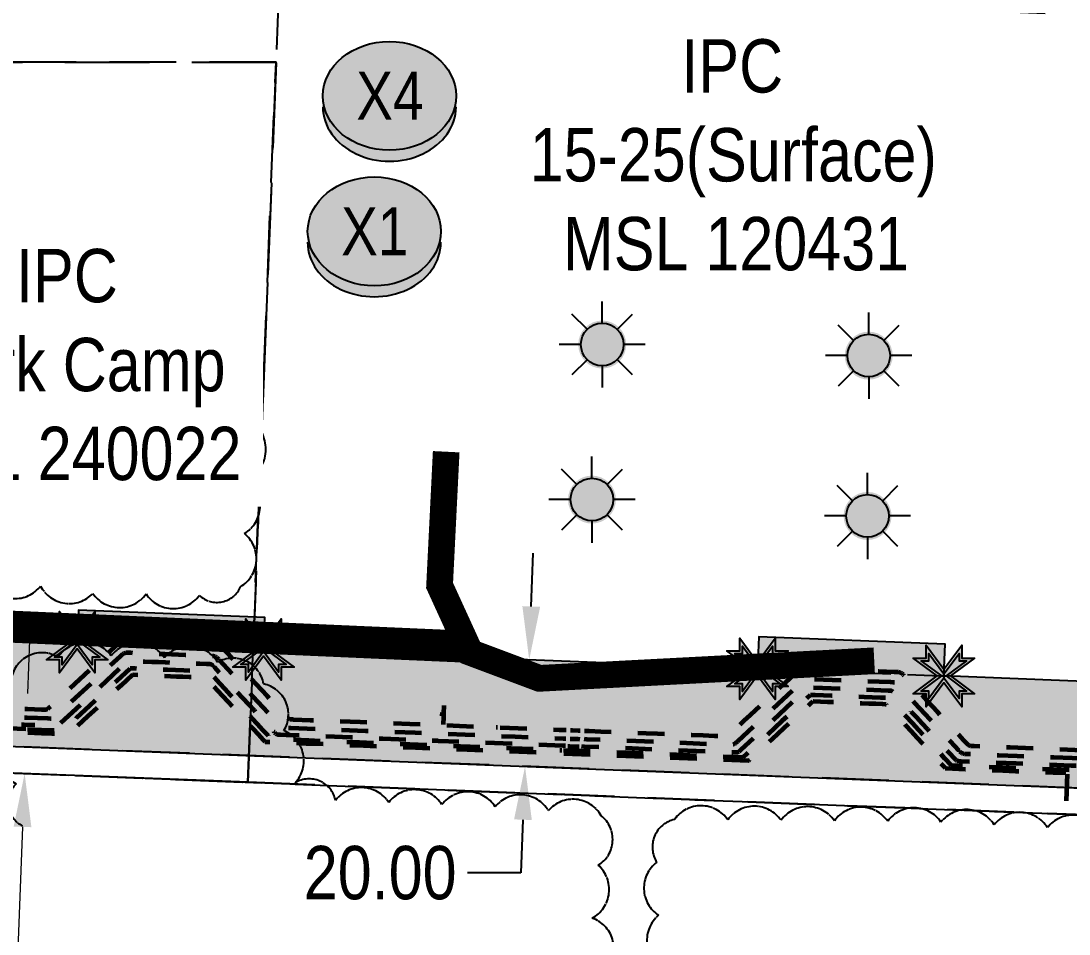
# Model space of a CAD drawing. Extents: x 394065 to 397005, y 6163231 to 6166623.
# Drawn here: x 395591.7 to 395788.2, y 6164884.4 to 6165055.5 of the extents above; entities that cross this region are included whole.
import ezdxf
from ezdxf.enums import TextEntityAlignment as Align

# ---------------------------------------------------------------- set-up
doc = ezdxf.new("R2010")
doc.units = 0
doc.header["$LTSCALE"] = 5
doc.header["$PDSIZE"] = 0.5
for name, pattern in [('0', [1, 1, 0]), ('foc-ACCESSROAD', [3.75, 2.5, -1.25]), ('foc-FLOWLINE', [3.75, 2.5, -1.25]), ('foc-PROPOSED-HP', [2, 1, -1]), ('foc-TRAV', [1.875, 1.25, -0.625]), ('HIDDEN2', [4.7625, 3.175, -1.5875])]:
    doc.linetypes.add(name, pattern=pattern)
doc.layers.get('Defpoints').update_dxf_attribs({"color": 9})
for name, color, linetype in [('AS-ROADS', 254, 'Continuous'), ('C-EZE', 13, 'foc-FLOWLINE'), ('C-WS', 13, 'foc-ACCESSROAD'), ('C-WS-S', 13, 'Continuous'), ('L-MON', 1, 'Continuous'), ('P-CROSSINGS', 250, 'Continuous'), ('P-PROPOSED', 10, 'Continuous'), ('P-PROPOSED-H', 21, 'Continuous'), ('P-TRAV', 4, 'foc-TRAV'), ('P-TXT', 4, 'Continuous'), ('T-BUSH', 110, '0'), ('T-EXISTING TFA', 220, 'HIDDEN2')]:
    doc.layers.add(name, color=color, linetype=linetype)
for name, color, linetype, lineweight in [('C-RW-T', 13, 'Continuous', 9), ('C-WS-T', 13, 'Continuous', 9), ('PROPOSED HP', 240, 'foc-PROPOSED-HP', 60)]:
    doc.layers.add(name, color=color, linetype=linetype, lineweight=lineweight)
doc.styles.add('80CG', font='ARIALN.TTF', dxfattribs={"height": 10})
doc.styles.add('80L', font='ARIALN.TTF', dxfattribs={"height": 10})
doc.styles.add('Crossing', font='ARIALN.TTF', dxfattribs={"height": 10})
doc.dimstyles.new('Compass 5 000', dxfattribs={"dimscale": 5, "dimtxt": 9, "dimasz": 2, "dimexe": 0.2, "dimexo": 0.0625, "dimgap": 0.5, "dimtad": 0, "dimtih": 1, "dimtoh": 1, "dimzin": 0, "dimdsep": 46, "dimtxsty": '80CG', "dimcen": 0.1, "dimse1": 1, "dimse2": 1, "dimclrd": 256, "dimclrt": 256, "dimaunit": 1, "dimadec": 4, "dimazin": 0, "dimtfac": 0.06, "dimtofl": 0, "dimtmove": 0, "dimatfit": 1, "dimfxl": 0.2, "dimtolj": 1, "dimtzin": 0, "dimlwd": -1, "dimarcsym": 0})

# ---------------------------------------------------------------- blocks, each defined once
blk = doc.blocks.new('A$C13A22376')
at = {"layer": 'AS-ROADS', "const_width": 4.998, "flags": 128}
blk.add_lwpolyline([(395751.692, 6164935.574), (395688.898, 6164932.285), (395675.913, 6164937.15), (395670.17, 6164949.698), (395671.411, 6164974.767)], dxfattribs=at)
blk = doc.blocks.new('GAS')
h = blk.add_hatch(color=255)
h.dxf.hatch_style = 1
edge = h.paths.add_edge_path()
edge.add_arc((0, 0), 0.9, 0, 360)
for p, q in [((0, 0.808), (0, 1.616)), ((-0.571, 0.571), (-1.142, 1.142)), ((0.571, 0.571), (1.142, 1.142)), ((-0.808, 0), (-1.616, 0)), ((1.616, 0), (0.808, 0)), ((-0.571, -0.571), (-1.142, -1.142)), ((1.142, -1.142), (0.571, -0.571)), ((0, -0.808), (0, -1.616))]:
    blk.add_line(p, q)
blk.add_circle((0, 0), 0.8)
blk = doc.blocks.new('*D443')
at = {"layer": 'C-RW-T', "transparency": 16777216}
for p, q in [((395592.93, 6164929.43), (395593.32, 6164939.42)), ((395591.96, 6164904.45), (395589.7, 6164846.45)), ((395589.7, 6164846.45), (395579.7, 6164846.45))]:
    blk.add_line(p, q, dxfattribs=at)
for points in [[(395591.27, 6164929.49), (395594.6, 6164929.36), (395592.54, 6164919.44)], [(395590.29, 6164904.51), (395593.62, 6164904.38), (395592.35, 6164914.44)]]:
    blk.add_solid(points, dxfattribs=at)
at = {"layer": 'Defpoints', "color": 0, "transparency": 16777216}
for p in [(395542.48, 6164921.39), (395542.29, 6164916.39), (395592.35, 6164914.44)]:
    blk.add_point(p, dxfattribs=at)
at = {"layer": 'C-RW-T', "transparency": 16777216, "insert": (395523.36, 6164846.45), "char_height": 10, "attachment_point": 5, "style": '80CG', "bg_fill": 3, "box_fill_scale": 1.1, "bg_fill_color": 256, "bg_fill_true_color": 13158600, "bg_fill_transparency": 0}
blk.add_mtext('\\A1;Fortis\\P5.00 Power Line R/W\\PEZE _______', dxfattribs=at)
blk = doc.blocks.new('*D445')
at = {"layer": 'Defpoints', "color": 0, "transparency": 16777216}
for p in [(395569.18, 6164940.35), (395782.46, 6164932.04), (395781.68, 6164912.06)]:
    blk.add_point(p, dxfattribs=at)
at = {"layer": 'P-TXT', "transparency": 16777216}
for p, q in [((395569.57, 6164950.35), (395569.96, 6164960.34)), ((395568.01, 6164910.38), (395567.36, 6164893.83)), ((395567.36, 6164893.83), (395557.36, 6164893.83))]:
    blk.add_line(p, q, dxfattribs=at)
for points in [[(395567.9, 6164950.41), (395571.23, 6164950.28), (395569.18, 6164940.35)], [(395566.34, 6164910.45), (395569.67, 6164910.32), (395568.4, 6164920.38)]]:
    blk.add_solid(points, dxfattribs=at)
at = {"layer": 'P-TXT', "transparency": 16777216, "insert": (395540.97, 6164893.83), "char_height": 10, "attachment_point": 5, "style": '80CG'}
blk.add_mtext('\\A1;20.00', dxfattribs=at)
blk = doc.blocks.new('xing2')
h = blk.add_hatch(color=50)
h.dxf.hatch_style = 1
edge = h.paths.add_edge_path()
edge.add_ellipse((0, 0), major_axis=(-12.5, 0), ratio=0.816297, start_angle=0, end_angle=360)
h = blk.add_hatch(color=250)
h.dxf.hatch_style = 1
edge = h.paths.add_edge_path()
edge.add_ellipse((0, -2.05), major_axis=(-12.5, 0), ratio=0.816297, start_angle=0, end_angle=180)
edge.add_line((12.5, -2.05), (12.5, 0))
edge.add_ellipse((0, 0), major_axis=(-12.5, 0), ratio=0.816297, start_angle=0, end_angle=180, ccw=False)
edge.add_line((-12.5, 0), (-12.5, -2.05))
at = {"color": 250}
blk.add_ellipse((0, 0), major_axis=(-12.5, 0), ratio=0.816297, dxfattribs=at)
blk.add_ellipse((0, -2.05), major_axis=(-12.5, 0), ratio=0.816297, start_param=0, end_param=3.141593, dxfattribs=at)
at = {"color": 250, "style": 'Crossing'}
blk.add_attdef('CROSSING', text='', height=9, dxfattribs=at).set_placement((0.09, 0.02), align=Align.MIDDLE_CENTER)
at = {"color": 250, "style": 'Crossing', "flags": 1}
for tag, p in [('OWNER', (0.09, -12.49)), ('DESCRIPTION', (0.09, -25.77)), ('LOCATION', (0.09, -39.3)), ('DWG_REF', (0.09, -52.84))]:
    blk.add_attdef(tag, text='', height=9, dxfattribs=at).set_placement(p, align=Align.MIDDLE_CENTER)
blk = doc.blocks.new('TEMP')
h = blk.add_hatch(color=255)
h.dxf.hatch_style = 1
h.paths.add_polyline_path([(0, 0.251), (-0.666, 1.152), (-0.666, 0.666), (-1.152, 0.666), (-0.251, 0), (-1.152, -0.666), (-0.666, -0.666), (-0.666, -1.152), (0, -0.251), (0.666, -1.152), (0.666, -0.666), (1.152, -0.666), (0.251, 0), (1.152, 0.666), (0.666, 0.666), (0.666, 1.152)])
h.paths.add_polyline_path([(0.566, 0.849), (0.566, 0.566), (0.849, 0.566), (0.083, 0), (0.849, -0.566), (0.566, -0.566), (0.566, -0.849), (0, -0.083), (-0.566, -0.849), (-0.566, -0.566), (-0.849, -0.566), (-0.083, 0), (-0.849, 0.566), (-0.566, 0.566), (-0.566, 0.849), (0, 0.083)], flags=16)
h = blk.add_hatch(color=1)
h.dxf.hatch_style = 1
h.paths.add_polyline_path([(0, 0.083), (-0.566, 0.849), (-0.566, 0.566), (-0.849, 0.566), (-0.083, 0), (-0.849, -0.566), (-0.566, -0.566), (-0.566, -0.849), (0, -0.083), (0.566, -0.849), (0.566, -0.566), (0.849, -0.566), (0.083, 0), (0.849, 0.566), (0.566, 0.566), (0.566, 0.849)])
at = {"color": 1}
for p, q in [((-0.083, 0), (0.083, 0)), ((0, 0.083), (0, -0.083))]:
    blk.add_line(p, q, dxfattribs=at)
at = {"color": 255, "flags": 128}
blk.add_lwpolyline([(-0.251, 0), (-1.152, 0.666), (-0.666, 0.666), (-0.666, 1.152), (0, 0.251), (0.666, 1.152), (0.666, 0.666), (1.152, 0.666), (0.251, 0), (1.152, -0.666), (0.666, -0.666), (0.666, -1.152), (0, -0.251), (-0.666, -1.152), (-0.666, -0.666), (-1.152, -0.666)], close=True, dxfattribs=at)
at = {"color": 1, "flags": 128}
blk.add_lwpolyline([(-0.083, 0), (-0.849, 0.566), (-0.566, 0.566), (-0.566, 0.849), (0, 0.083), (0.566, 0.849), (0.566, 0.566), (0.849, 0.566), (0.083, 0), (0.849, -0.566), (0.566, -0.566), (0.566, -0.849), (0, -0.083), (-0.566, -0.849), (-0.566, -0.566), (-0.849, -0.566)], close=True, dxfattribs=at)
blk = doc.blocks.new('*D499')
at = {"layer": 'Defpoints', "color": 0, "transparency": 16777216}
for p in [(395693.52, 6164935.5), (395686.2, 6164915.78), (395692.74, 6164915.53)]:
    blk.add_point(p, dxfattribs=at)
at = {"layer": 'P-TXT', "transparency": 16777216}
for p, q in [((395687.37, 6164945.75), (395687.75, 6164955.74)), ((395685.81, 6164905.79), (395685.42, 6164895.8)), ((395685.42, 6164895.8), (395675.42, 6164895.8))]:
    blk.add_line(p, q, dxfattribs=at)
for points in [[(395685.7, 6164945.82), (395689.03, 6164945.69), (395686.98, 6164935.76)], [(395684.14, 6164905.85), (395687.47, 6164905.72), (395686.2, 6164915.78)]]:
    blk.add_solid(points, dxfattribs=at)
at = {"layer": 'P-TXT', "transparency": 16777216, "insert": (395659.03, 6164895.8), "char_height": 10, "attachment_point": 5, "style": '80CG'}
blk.add_mtext('\\A1;20.00', dxfattribs=at)

msp = doc.modelspace()

# ---------------------------------------------------------------- hatches: boundary and pattern name
at = {"layer": 'P-PROPOSED-H'}
h = msp.add_hatch(color=256, dxfattribs=at)
h.dxf.hatch_style = 1
h.paths.add_polyline_path([(395340.827, 6164949.261), (395340.827, 6164929.253), (395819.538, 6164910.581), (395820.339, 6164930.558), (395820.58, 6164936.551), (395875.301, 6164934.416), (395876.232, 6164959.401), (395877.274, 6164987.368), (395872.28, 6164987.554), (395871.051, 6164954.59), (395801.397, 6164957.307), (395800.355, 6164931.337), (395764.762, 6164932.726), (395764.996, 6164938.719), (395730.035, 6164940.083), (395729.802, 6164934.089), (395637.157, 6164937.703), (395637.391, 6164943.696), (395602.43, 6164945.06), (395602.196, 6164939.067), (395424.722, 6164945.989), (395424.917, 6164950.983), (395394.951, 6164952.152), (395394.756, 6164947.158)])

# ---------------------------------------------------------------- linework, layer by layer
at = {"layer": 'AS-ROADS', "const_width": 6, "flags": 128}
msp.add_lwpolyline([(395675.426, 6164938.214), (395490.463, 6164946.338), (395450.158, 6164889.458), (395295.367, 6164893.727), (395290.175, 6164772.5)], dxfattribs=at)
at = {"layer": 'C-EZE', "flags": 128}
msp.add_lwpolyline([(395305.825, 6164925.617), (395874.146, 6164903.449), (395874.332, 6164908.444), (395305.825, 6164930.619)], close=True, dxfattribs=at)
at = {"layer": 'C-WS', "flags": 128}
msp.add_lwpolyline([(395840.195, 6165054.742), (395834.292, 6164905.003), (395819.337, 6164905.584), (395634.276, 6164912.805), (395640.378, 6165068.59), (395690.094, 6165060.665), (395825.346, 6165055.327), (395840.195, 6165054.742)], close=True, dxfattribs=at)
at = {"layer": 'C-WS'}
for points in [[(395634.204, 6164912.808), (395639.491, 6165047.769), (395489.49, 6165047.811), (395489.49, 6164918.453), (395634.204, 6164912.807)], [(395834.299, 6164905.003), (395831.898, 6164845.088), (395828.945, 6164771.155), (395818.826, 6164751.521), (395812.676, 6164739.589), (395788.599, 6164696.183), (395783.457, 6164547.039), (395768.475, 6164547.623), (395574.885, 6164555.175), (395164.372, 6164571.187), (395174.7, 6164870.792), (395300.826, 6164865.766), (395300.827, 6164925.812), (395583.265, 6164914.795), (395634.276, 6164912.804), (395819.337, 6164905.584), (395834.299, 6164905.003)]]:
    msp.add_lwpolyline(points, close=True, dxfattribs=at)
at = {"layer": 'Defpoints'}
msp.add_line((395634.276, 6164912.804), (395583.265, 6164914.795), dxfattribs=at)
at = {"layer": 'P-PROPOSED', "flags": 128}
msp.add_lwpolyline([(395340.827, 6164949.261), (395340.827, 6164929.253), (395819.538, 6164910.581), (395820.339, 6164930.558), (395820.58, 6164936.551), (395875.301, 6164934.416), (395876.232, 6164959.401), (395877.274, 6164987.368), (395872.28, 6164987.554), (395871.051, 6164954.59), (395801.397, 6164957.307), (395800.355, 6164931.337), (395764.762, 6164932.726), (395764.996, 6164938.719), (395730.035, 6164940.083), (395729.802, 6164934.089), (395637.157, 6164937.703), (395637.391, 6164943.696), (395602.43, 6164945.06), (395602.196, 6164939.067), (395424.722, 6164945.989), (395424.917, 6164950.983), (395394.951, 6164952.152), (395394.756, 6164947.158)], close=True, dxfattribs=at)
at = {"layer": 'P-TRAV', "flags": 128}
for points in [[(395637.157, 6164937.703), (395602.196, 6164939.067)], [(395729.802, 6164934.089), (395764.762, 6164932.726)]]:
    msp.add_lwpolyline(points, dxfattribs=at)
at = {"layer": 'PROPOSED HP', "flags": 128}
for points in [[(395877.289, 6164949.378), (395877.143, 6164949.384), (395876.534, 6164949.408), (395864.622, 6164949.872), (395864.012, 6164949.896), (395815.929, 6164951.772), (395815.429, 6164951.791, 0.4142136), (395813.319, 6164949.84), (395813.3, 6164949.34), (395812.114, 6164918.927), (395812.094, 6164918.428, -0.4142136), (395809.985, 6164916.476), (395809.485, 6164916.496), (395806.043, 6164916.63), (395802.6, 6164916.764), (395799.158, 6164916.899), (395795.715, 6164917.033), (395792.273, 6164917.167), (395788.831, 6164917.302), (395785.388, 6164917.436), (395781.946, 6164917.57), (395778.504, 6164917.704), (395775.061, 6164917.839), (395771.619, 6164917.973), (395769.133, 6164918.07), (395769.091, 6164918.071), (395769.048, 6164918.073), (395769.005, 6164918.075), (395768.963, 6164918.076), (395768.92, 6164918.078), (395768.878, 6164918.08), (395768.835, 6164918.081), (395768.792, 6164918.083), (395768.75, 6164918.085), (395768.707, 6164918.086), (395768.664, 6164918.088), (395768.588, 6164918.092), (395768.486, 6164918.106), (395768.385, 6164918.128), (395768.284, 6164918.158), (395768.187, 6164918.198), (395768.093, 6164918.246), (395768.004, 6164918.301), (395767.921, 6164918.364), (395767.844, 6164918.433), (395767.788, 6164918.491), (395767.759, 6164918.522), (395767.73, 6164918.553), (395767.701, 6164918.584), (395767.672, 6164918.616), (395767.643, 6164918.647), (395767.614, 6164918.678), (395767.585, 6164918.71), (395767.556, 6164918.741), (395767.527, 6164918.772), (395767.498, 6164918.804), (395767.469, 6164918.835), (395766.856, 6164919.498), (395765.915, 6164920.515), (395764.975, 6164921.532), (395764.034, 6164922.549), (395763.094, 6164923.566), (395762.153, 6164924.583), (395761.212, 6164925.6), (395760.272, 6164926.617), (395759.331, 6164927.634), (395758.39, 6164928.651), (395757.45, 6164929.668), (395756.509, 6164930.685), (395756.409, 6164930.793), (395756.38, 6164930.824), (395756.351, 6164930.855), (395756.322, 6164930.887), (395756.293, 6164930.918), (395756.265, 6164930.949), (395756.236, 6164930.98), (395756.207, 6164931.012), (395756.178, 6164931.043), (395756.149, 6164931.074), (395756.12, 6164931.106), (395756.082, 6164931.146), (395756.009, 6164931.217), (395755.928, 6164931.282), (395755.841, 6164931.341), (395755.749, 6164931.392), (395755.653, 6164931.435), (395755.554, 6164931.47), (395755.453, 6164931.496), (395755.351, 6164931.513), (395755.249, 6164931.521), (395754.749, 6164931.541), (395739.692, 6164932.128), (395739.192, 6164932.147, 0.1989124), (395738.317, 6164931.824), (395737.95, 6164931.485), (395726.032, 6164920.462), (395725.665, 6164920.123, -0.1989124), (395724.79, 6164919.799), (395724.29, 6164919.819), (395697.817, 6164920.851), (395697.318, 6164920.871)], [(395697.38, 6164922.47), (395697.422, 6164922.468), (395697.465, 6164922.466), (395697.507, 6164922.465), (395697.549, 6164922.463), (395697.591, 6164922.461), (395697.634, 6164922.46), (395697.676, 6164922.458), (395697.718, 6164922.456), (395697.76, 6164922.455), (395697.803, 6164922.453), (395697.845, 6164922.452), (395698.253, 6164922.436), (395700.388, 6164922.352), (395702.523, 6164922.269), (395704.658, 6164922.186), (395706.793, 6164922.103), (395708.928, 6164922.019), (395711.063, 6164921.936), (395713.198, 6164921.853), (395715.333, 6164921.769), (395717.468, 6164921.686), (395719.602, 6164921.603), (395721.737, 6164921.52), (395723.14, 6164921.465), (395723.182, 6164921.463), (395723.224, 6164921.462), (395723.267, 6164921.46), (395723.309, 6164921.458), (395723.351, 6164921.457), (395723.393, 6164921.455), (395723.436, 6164921.453), (395723.478, 6164921.452), (395723.52, 6164921.45), (395723.562, 6164921.448), (395723.605, 6164921.447), (395723.678, 6164921.445), (395723.78, 6164921.45), (395723.882, 6164921.463), (395723.983, 6164921.485), (395724.083, 6164921.516), (395724.18, 6164921.556), (395724.272, 6164921.603), (395724.36, 6164921.658), (395724.442, 6164921.719), (395724.508, 6164921.776), (395724.539, 6164921.805), (395724.57, 6164921.834), (395724.601, 6164921.862), (395724.632, 6164921.891), (395724.663, 6164921.92), (395724.694, 6164921.948), (395724.725, 6164921.977), (395724.756, 6164922.006), (395724.787, 6164922.034), (395724.818, 6164922.063), (395724.849, 6164922.092), (395725.297, 6164922.507), (395726.34, 6164923.471), (395727.383, 6164924.436), (395728.426, 6164925.401), (395729.469, 6164926.365), (395730.512, 6164927.33), (395731.555, 6164928.294), (395732.598, 6164929.259), (395733.641, 6164930.224), (395734.684, 6164931.188), (395735.727, 6164932.153), (395736.77, 6164933.118), (395737.218, 6164933.532), (395737.249, 6164933.561), (395737.28, 6164933.59), (395737.311, 6164933.618), (395737.342, 6164933.647), (395737.373, 6164933.676), (395737.404, 6164933.705), (395737.435, 6164933.733), (395737.466, 6164933.762), (395737.497, 6164933.791), (395737.529, 6164933.819), (395737.56, 6164933.848), (395737.625, 6164933.905), (395737.707, 6164933.967), (395737.795, 6164934.021), (395737.887, 6164934.069), (395737.984, 6164934.108), (395738.084, 6164934.139), (395738.185, 6164934.161), (395738.287, 6164934.174), (395738.389, 6164934.179), (395738.462, 6164934.177), (395738.505, 6164934.176), (395738.547, 6164934.174), (395738.589, 6164934.172), (395738.631, 6164934.171), (395738.674, 6164934.169), (395738.716, 6164934.168), (395738.758, 6164934.166), (395738.8, 6164934.164), (395738.843, 6164934.163), (395738.885, 6164934.161), (395738.927, 6164934.159), (395739.861, 6164934.123), (395741.274, 6164934.068), (395742.687, 6164934.013), (395744.101, 6164933.957), (395745.514, 6164933.902), (395746.928, 6164933.847), (395748.341, 6164933.792), (395749.754, 6164933.737), (395751.168, 6164933.682), (395752.581, 6164933.627), (395753.994, 6164933.572), (395755.408, 6164933.516), (395755.69, 6164933.505), (395755.732, 6164933.504), (395755.775, 6164933.502), (395755.817, 6164933.501), (395755.859, 6164933.499), (395755.901, 6164933.497), (395755.944, 6164933.496), (395755.986, 6164933.494), (395756.028, 6164933.492), (395756.07, 6164933.491), (395756.113, 6164933.489), (395756.155, 6164933.487), (395756.258, 6164933.479), (395756.361, 6164933.462), (395756.463, 6164933.435), (395756.563, 6164933.4), (395756.66, 6164933.356), (395756.753, 6164933.303), (395756.84, 6164933.244), (395756.921, 6164933.177), (395756.995, 6164933.105), (395757.028, 6164933.069), (395757.058, 6164933.037), (395757.087, 6164933.005), (395757.116, 6164932.974), (395757.146, 6164932.942), (395757.175, 6164932.91), (395757.204, 6164932.879), (395757.233, 6164932.847), (395757.263, 6164932.815), (395757.292, 6164932.784), (395757.321, 6164932.752), (395757.635, 6164932.413), (395758.618, 6164931.35), (395759.602, 6164930.286), (395760.586, 6164929.222), (395761.57, 6164928.159), (395762.553, 6164927.095), (395763.537, 6164926.032), (395764.521, 6164924.968), (395765.505, 6164923.905), (395766.488, 6164922.841), (395767.472, 6164921.777), (395768.456, 6164920.714), (395768.769, 6164920.375), (395768.798, 6164920.343), (395768.828, 6164920.312), (395768.857, 6164920.28), (395768.886, 6164920.248), (395768.915, 6164920.217), (395768.945, 6164920.185), (395768.974, 6164920.153), (395769.003, 6164920.122), (395769.033, 6164920.09), (395769.062, 6164920.058), (395769.096, 6164920.022), (395769.17, 6164919.95), (395769.25, 6164919.883), (395769.338, 6164919.824), (395769.43, 6164919.771), (395769.527, 6164919.727), (395769.627, 6164919.692), (395769.73, 6164919.665), (395769.833, 6164919.648), (395769.936, 6164919.64), (395769.994, 6164919.637), (395770.053, 6164919.635), (395770.112, 6164919.633), (395770.171, 6164919.631), (395770.229, 6164919.628), (395770.288, 6164919.626), (395770.347, 6164919.624), (395770.406, 6164919.621), (395772.69, 6164919.532), (395777.199, 6164919.356), (395781.707, 6164919.181), (395786.216, 6164919.005), (395790.725, 6164918.829), (395795.234, 6164918.653), (395799.743, 6164918.477), (395804.252, 6164918.301), (395808.761, 6164918.125), (395809.26, 6164918.106, 0.4142136), (395810.526, 6164919.277), (395810.546, 6164919.776), (395811.795, 6164951.814), (395811.797, 6164951.863), (395811.799, 6164951.912), (395811.801, 6164951.961), (395811.803, 6164952.01), (395811.805, 6164952.059), (395811.807, 6164952.108), (395811.809, 6164952.157), (395811.81, 6164952.207), (395811.812, 6164952.256), (395811.814, 6164952.305), (395811.822, 6164952.404), (395811.84, 6164952.515), (395811.869, 6164952.628), (395811.91, 6164952.74), (395811.963, 6164952.85), (395812.028, 6164952.956), (395812.104, 6164953.055), (395812.19, 6164953.147), (395812.286, 6164953.229), (395812.389, 6164953.301), (395812.498, 6164953.361), (395812.611, 6164953.41), (395812.726, 6164953.446), (395812.841, 6164953.47), (395812.954, 6164953.482), (395813.065, 6164953.484), (395813.122, 6164953.482), (395813.171, 6164953.48), (395813.221, 6164953.478), (395813.27, 6164953.477), (395813.319, 6164953.475), (395813.368, 6164953.473), (395813.417, 6164953.471), (395813.466, 6164953.469), (395813.515, 6164953.467), (395813.564, 6164953.465), (395816.852, 6164953.337), (395821.645, 6164953.15), (395826.437, 6164952.963), (395831.23, 6164952.776), (395836.023, 6164952.589), (395840.816, 6164952.402), (395845.609, 6164952.215), (395850.402, 6164952.028), (395855.194, 6164951.841), (395859.987, 6164951.654), (395862.357, 6164951.562), (395862.417, 6164951.56), (395862.477, 6164951.557), (395862.537, 6164951.555), (395862.596, 6164951.553), (395862.656, 6164951.55), (395862.716, 6164951.548), (395862.776, 6164951.546), (395862.836, 6164951.543), (395862.896, 6164951.541), (395863.335, 6164951.524), (395864.506, 6164951.478), (395865.678, 6164951.432), (395866.849, 6164951.387), (395868.02, 6164951.341), (395869.191, 6164951.295), (395870.362, 6164951.25), (395871.534, 6164951.204), (395872.705, 6164951.158), (395873.876, 6164951.113), (395874.858, 6164951.074), (395874.918, 6164951.072), (395874.977, 6164951.07), (395875.037, 6164951.067), (395875.097, 6164951.065), (395875.157, 6164951.063), (395875.217, 6164951.06), (395875.277, 6164951.058), (395875.337, 6164951.056), (395875.397, 6164951.053), (395875.457, 6164951.051), (395875.493, 6164951.05), (395875.53, 6164951.048), (395875.567, 6164951.047), (395875.604, 6164951.045), (395875.641, 6164951.044)], [(395876.223, 6164948.019), (395876.112, 6164948.023), (395875.756, 6164948.037), (395863.591, 6164948.512), (395863.235, 6164948.525), (395816.258, 6164950.358), (395816.218, 6164950.359), (395816.178, 6164950.361), (395816.138, 6164950.362), (395816.097, 6164950.364), (395816.057, 6164950.366), (395816.017, 6164950.367), (395815.977, 6164950.369), (395815.937, 6164950.37), (395815.897, 6164950.372), (395815.857, 6164950.373), (395815.817, 6164950.375), (395815.777, 6164950.376), (395815.715, 6164950.378), (395815.635, 6164950.375), (395815.554, 6164950.365), (395815.474, 6164950.348), (395815.394, 6164950.325), (395815.317, 6164950.295), (395815.243, 6164950.26), (395815.172, 6164950.219), (395815.105, 6164950.172), (395815.043, 6164950.121), (395814.986, 6164950.066), (395814.932, 6164950.005), (395814.883, 6164949.94), (395814.839, 6164949.871), (395814.801, 6164949.798), (395814.768, 6164949.722), (395814.742, 6164949.644), (395814.723, 6164949.564), (395814.71, 6164949.484), (395814.703, 6164949.405), (395814.702, 6164949.363), (395814.7, 6164949.323), (395814.699, 6164949.283), (395814.697, 6164949.243), (395814.696, 6164949.203), (395814.694, 6164949.163), (395814.692, 6164949.122), (395814.691, 6164949.082), (395814.689, 6164949.042), (395814.688, 6164949.002), (395814.686, 6164948.962), (395814.685, 6164948.922), (395814.633, 6164947.6), (395814.532, 6164944.997), (395814.43, 6164942.394), (395814.328, 6164939.79), (395814.227, 6164937.187), (395814.125, 6164934.584), (395814.024, 6164931.98), (395813.922, 6164929.377), (395813.821, 6164926.774), (395813.719, 6164924.17), (395813.618, 6164921.567), (395813.516, 6164918.964), (395813.418, 6164916.457), (395813.417, 6164916.417), (395813.415, 6164916.377), (395813.414, 6164916.337), (395813.412, 6164916.297), (395813.411, 6164916.257), (395813.409, 6164916.217), (395813.407, 6164916.176), (395813.406, 6164916.136), (395813.404, 6164916.096), (395813.403, 6164916.056), (395813.401, 6164916.016), (395813.4, 6164915.976), (395813.396, 6164915.913), (395813.386, 6164915.833), (395813.37, 6164915.753), (395813.347, 6164915.675), (395813.317, 6164915.598), (395813.282, 6164915.523), (395813.24, 6164915.452), (395813.193, 6164915.385), (395813.142, 6164915.322), (395813.086, 6164915.264), (395813.026, 6164915.211), (395812.961, 6164915.163), (395812.893, 6164915.119), (395812.82, 6164915.081), (395812.744, 6164915.049), (395812.666, 6164915.022), (395812.586, 6164915.003), (395812.505, 6164914.99), (395812.424, 6164914.983), (395812.344, 6164914.983), (395812.285, 6164914.986), (395812.227, 6164914.988), (395812.168, 6164914.99), (395812.109, 6164914.993), (395812.05, 6164914.995), (395811.991, 6164914.997), (395811.933, 6164914.999), (395811.874, 6164915.002), (395809.264, 6164915.104), (395804.103, 6164915.305), (395798.942, 6164915.506), (395793.781, 6164915.707), (395788.62, 6164915.909), (395783.459, 6164916.11), (395778.298, 6164916.311), (395773.137, 6164916.513), (395767.976, 6164916.714), (395767.93, 6164916.716), (395767.884, 6164916.717), (395767.838, 6164916.719), (395767.792, 6164916.721), (395767.746, 6164916.723), (395767.7, 6164916.725), (395767.653, 6164916.726), (395767.607, 6164916.728), (395767.561, 6164916.73), (395767.515, 6164916.732), (395767.467, 6164916.734), (395767.412, 6164916.739), (395767.357, 6164916.75), (395767.303, 6164916.766), (395767.25, 6164916.787), (395767.199, 6164916.813), (395767.151, 6164916.843), (395767.107, 6164916.877), (395767.066, 6164916.915), (395767.032, 6164916.951), (395767.001, 6164916.985), (395766.97, 6164917.019), (395766.938, 6164917.053), (395766.907, 6164917.087), (395766.875, 6164917.12), (395766.844, 6164917.154), (395766.813, 6164917.188), (395766.781, 6164917.222), (395766.75, 6164917.256), (395766.719, 6164917.29), (395765.856, 6164918.223), (395764.825, 6164919.338), (395763.793, 6164920.453), (395762.761, 6164921.569), (395761.73, 6164922.684), (395760.698, 6164923.799), (395759.666, 6164924.915), (395758.635, 6164926.03), (395757.603, 6164927.145), (395756.572, 6164928.261), (395755.54, 6164929.376), (395755.507, 6164929.411), (395755.475, 6164929.447), (395755.442, 6164929.482), (395755.41, 6164929.517), (395755.377, 6164929.552), (395755.344, 6164929.588), (395755.312, 6164929.623), (395755.279, 6164929.658), (395755.247, 6164929.693), (395755.214, 6164929.729), (395755.177, 6164929.767), (395755.133, 6164929.806), (395755.086, 6164929.84), (395755.035, 6164929.87), (395754.981, 6164929.895), (395754.925, 6164929.914), (395754.868, 6164929.928), (395754.81, 6164929.936), (395754.757, 6164929.939), (395754.709, 6164929.941), (395754.661, 6164929.943), (395754.613, 6164929.945), (395754.565, 6164929.947), (395754.517, 6164929.948), (395754.469, 6164929.95), (395754.421, 6164929.952), (395754.373, 6164929.954), (395754.325, 6164929.956), (395754.277, 6164929.958), (395740.039, 6164930.513), (395739.54, 6164930.533, 0.1989124), (395739.102, 6164930.371), (395738.735, 6164930.032), (395726.655, 6164918.858), (395726.287, 6164918.519, -0.1989124), (395725.85, 6164918.357), (395725.35, 6164918.376), (395697.278, 6164919.471), (395696.778, 6164919.491)], [(395592.39, 6164926.565), (395592.889, 6164926.545), (395595.52, 6164926.443), (395596.019, 6164926.423, 0.1989124), (395596.895, 6164926.746), (395597.262, 6164927.086), (395609.594, 6164938.493), (395609.961, 6164938.832), (395610.046, 6164938.903), (395610.138, 6164938.968), (395610.236, 6164939.024), (395610.34, 6164939.07), (395610.448, 6164939.107), (395610.558, 6164939.134), (395610.67, 6164939.15), (395610.781, 6164939.156), (395610.859, 6164939.154), (395610.906, 6164939.153), (395610.952, 6164939.151), (395610.998, 6164939.149), (395611.044, 6164939.147), (395611.09, 6164939.145), (395611.136, 6164939.144), (395611.182, 6164939.142), (395611.228, 6164939.14), (395611.275, 6164939.138), (395611.321, 6164939.136), (395612.358, 6164939.096), (395613.901, 6164939.036), (395615.444, 6164938.976), (395616.987, 6164938.915), (395618.53, 6164938.855), (395620.073, 6164938.795), (395621.617, 6164938.735), (395623.16, 6164938.675), (395624.703, 6164938.614), (395626.246, 6164938.554), (395627.789, 6164938.494), (395628.088, 6164938.482), (395628.134, 6164938.481), (395628.18, 6164938.479), (395628.226, 6164938.477), (395628.272, 6164938.475), (395628.319, 6164938.473), (395628.365, 6164938.472), (395628.411, 6164938.47), (395628.457, 6164938.468), (395628.503, 6164938.466), (395628.549, 6164938.464), (395628.659, 6164938.455), (395628.77, 6164938.436), (395628.879, 6164938.406), (395628.985, 6164938.365), (395629.088, 6164938.315), (395629.185, 6164938.256), (395629.275, 6164938.189), (395629.358, 6164938.114), (395629.412, 6164938.057), (395629.443, 6164938.023), (395629.475, 6164937.989), (395629.506, 6164937.956), (395629.538, 6164937.922), (395629.569, 6164937.888), (395629.6, 6164937.854), (395629.632, 6164937.82), (395629.663, 6164937.786), (395629.694, 6164937.752), (395629.726, 6164937.718), (395630.434, 6164936.953), (395631.487, 6164935.814), (395632.54, 6164934.676), (395633.593, 6164933.537), (395634.646, 6164932.398), (395635.699, 6164931.26), (395636.752, 6164930.121), (395637.806, 6164928.983), (395638.859, 6164927.844), (395639.912, 6164926.705), (395640.965, 6164925.567), (395641.169, 6164925.346), (395641.2, 6164925.312), (395641.232, 6164925.278), (395641.263, 6164925.244), (395641.294, 6164925.211), (395641.326, 6164925.177), (395641.357, 6164925.143), (395641.388, 6164925.109), (395641.42, 6164925.075), (395641.451, 6164925.041), (395641.482, 6164925.007), (395641.561, 6164924.93), (395641.648, 6164924.858), (395641.741, 6164924.795), (395641.841, 6164924.74), (395641.946, 6164924.695), (395642.054, 6164924.66), (395642.164, 6164924.635), (395642.274, 6164924.62), (395642.353, 6164924.616), (395642.399, 6164924.614), (395642.445, 6164924.612), (395642.491, 6164924.611), (395642.537, 6164924.609), (395642.583, 6164924.607), (395642.629, 6164924.605), (395642.676, 6164924.603), (395642.722, 6164924.602), (395642.768, 6164924.6), (395642.814, 6164924.598), (395645.92, 6164924.477), (395650.588, 6164924.295), (395655.256, 6164924.113), (395659.924, 6164923.931), (395664.591, 6164923.749), (395669.259, 6164923.567), (395673.927, 6164923.384), (395678.595, 6164923.202), (395683.262, 6164923.02), (395687.93, 6164922.838), (395692.598, 6164922.656), (395693.424, 6164922.624), (395693.471, 6164922.622), (395693.517, 6164922.62), (395693.563, 6164922.619), (395693.609, 6164922.617), (395693.655, 6164922.615), (395693.701, 6164922.613), (395693.747, 6164922.611), (395693.793, 6164922.61), (395693.84, 6164922.608), (395693.886, 6164922.606)], [(395592.327, 6164924.966), (395592.827, 6164924.946), (395596.685, 6164924.796), (395597.184, 6164924.776, 0.1989124), (395598.06, 6164925.1), (395598.427, 6164925.439), (395610.344, 6164936.462), (395610.711, 6164936.801), (395610.789, 6164936.867), (395610.873, 6164936.928), (395610.963, 6164936.981), (395611.058, 6164937.026), (395611.156, 6164937.064), (395611.257, 6164937.092), (395611.36, 6164937.112), (395611.463, 6164937.123), (395611.566, 6164937.125), (395611.62, 6164937.123), (395611.663, 6164937.122), (395611.706, 6164937.12), (395611.748, 6164937.118), (395611.791, 6164937.117), (395611.834, 6164937.115), (395611.876, 6164937.113), (395611.919, 6164937.112), (395611.962, 6164937.11), (395612.004, 6164937.108), (395612.047, 6164937.107), (395612.186, 6164937.101), (395613.471, 6164937.051), (395614.756, 6164937.001), (395616.041, 6164936.951), (395617.326, 6164936.901), (395618.611, 6164936.851), (395619.896, 6164936.8), (395621.181, 6164936.75), (395622.466, 6164936.7), (395623.751, 6164936.65), (395625.036, 6164936.6), (395626.32, 6164936.55), (395627.159, 6164936.517), (395627.202, 6164936.515), (395627.244, 6164936.514), (395627.287, 6164936.512), (395627.33, 6164936.51), (395627.372, 6164936.509), (395627.415, 6164936.507), (395627.458, 6164936.505), (395627.5, 6164936.504), (395627.543, 6164936.502), (395627.585, 6164936.5), (395627.628, 6164936.499), (395627.709, 6164936.494), (395627.811, 6164936.48), (395627.912, 6164936.457), (395628.012, 6164936.426), (395628.11, 6164936.386), (395628.203, 6164936.337), (395628.292, 6164936.281), (395628.375, 6164936.218), (395628.451, 6164936.149), (395628.504, 6164936.094), (395628.533, 6164936.063), (395628.562, 6164936.031), (395628.591, 6164936), (395628.619, 6164935.969), (395628.648, 6164935.937), (395628.677, 6164935.906), (395628.706, 6164935.875), (395628.735, 6164935.844), (395628.764, 6164935.812), (395628.793, 6164935.781), (395628.822, 6164935.75), (395629.506, 6164935.01), (395630.447, 6164933.993), (395631.388, 6164932.976), (395632.328, 6164931.959), (395633.269, 6164930.942), (395634.209, 6164929.925), (395635.15, 6164928.908), (395636.091, 6164927.891), (395637.031, 6164926.874), (395637.972, 6164925.857), (395638.912, 6164924.84), (395639.853, 6164923.823), (395639.884, 6164923.79), (395639.914, 6164923.757), (395639.945, 6164923.724), (395639.976, 6164923.691), (395640.006, 6164923.658), (395640.037, 6164923.625), (395640.068, 6164923.591), (395640.098, 6164923.558), (395640.129, 6164923.525), (395640.16, 6164923.492), (395640.19, 6164923.459), (395640.263, 6164923.386), (395640.347, 6164923.316), (395640.438, 6164923.252), (395640.535, 6164923.197), (395640.636, 6164923.152), (395640.741, 6164923.115), (395640.849, 6164923.089), (395640.957, 6164923.072), (395641.05, 6164923.066), (395641.095, 6164923.064), (395641.14, 6164923.062), (395641.186, 6164923.06), (395641.231, 6164923.058), (395641.276, 6164923.057), (395641.321, 6164923.055), (395641.366, 6164923.053), (395641.411, 6164923.051), (395641.456, 6164923.05), (395641.501, 6164923.048), (395642.244, 6164923.019), (395646.92, 6164922.837), (395651.596, 6164922.654), (395656.271, 6164922.472), (395660.947, 6164922.289), (395665.622, 6164922.107), (395670.298, 6164921.925), (395674.974, 6164921.742), (395679.649, 6164921.56), (395684.325, 6164921.378), (395689, 6164921.195), (395693.327, 6164921.027), (395693.372, 6164921.025), (395693.417, 6164921.023), (395693.462, 6164921.021), (395693.508, 6164921.02), (395693.553, 6164921.018), (395693.598, 6164921.016), (395693.643, 6164921.014), (395693.688, 6164921.012), (395693.733, 6164921.011), (395693.778, 6164921.009), (395693.823, 6164921.007)], [(395693.789, 6164919.607), (395693.289, 6164919.627), (395669.965, 6164920.537), (395669.928, 6164920.538), (395669.891, 6164920.54), (395669.854, 6164920.541), (395669.818, 6164920.542), (395669.781, 6164920.544), (395669.744, 6164920.545), (395669.707, 6164920.547), (395669.671, 6164920.548), (395669.634, 6164920.55), (395668.601, 6164920.59), (395665.576, 6164920.708), (395662.552, 6164920.826), (395659.527, 6164920.944), (395656.502, 6164921.062), (395653.478, 6164921.18), (395650.453, 6164921.298), (395647.428, 6164921.416), (395644.404, 6164921.534), (395641.379, 6164921.652), (395640.336, 6164921.692), (395640.285, 6164921.694), (395640.233, 6164921.696), (395640.181, 6164921.698), (395640.13, 6164921.7), (395640.078, 6164921.702), (395640.026, 6164921.704), (395639.974, 6164921.706), (395639.923, 6164921.708), (395639.871, 6164921.71), (395639.814, 6164921.715), (395639.756, 6164921.726), (395639.7, 6164921.742), (395639.645, 6164921.764), (395639.592, 6164921.791), (395639.542, 6164921.822), (395639.496, 6164921.859), (395639.454, 6164921.898), (395639.42, 6164921.935), (395639.388, 6164921.97), (395639.355, 6164922.005), (395639.323, 6164922.04), (395639.29, 6164922.076), (395639.257, 6164922.111), (395639.225, 6164922.146), (395639.192, 6164922.181), (395639.16, 6164922.217), (395639.127, 6164922.252), (395638.666, 6164922.75), (395637.593, 6164923.91), (395636.52, 6164925.071), (395635.447, 6164926.231), (395634.374, 6164927.391), (395633.3, 6164928.552), (395632.227, 6164929.712), (395631.154, 6164930.872), (395630.081, 6164932.033), (395629.008, 6164933.193), (395627.934, 6164934.353), (395627.904, 6164934.386), (395627.873, 6164934.419), (395627.842, 6164934.453), (395627.812, 6164934.486), (395627.781, 6164934.519), (395627.75, 6164934.552), (395627.72, 6164934.585), (395627.689, 6164934.618), (395627.659, 6164934.651), (395627.628, 6164934.685), (395627.597, 6164934.718), (395627.559, 6164934.755), (395627.518, 6164934.791), (395627.472, 6164934.822), (395627.424, 6164934.85), (395627.373, 6164934.873), (395627.32, 6164934.891), (395627.267, 6164934.904), (395627.213, 6164934.912), (395627.161, 6164934.916), (395627.116, 6164934.918), (395627.071, 6164934.919), (395627.026, 6164934.921), (395626.98, 6164934.923), (395626.935, 6164934.925), (395626.89, 6164934.926), (395626.845, 6164934.928), (395626.8, 6164934.93), (395626.755, 6164934.932), (395626.71, 6164934.933), (395626.478, 6164934.942), (395625.192, 6164934.993), (395623.907, 6164935.043), (395622.621, 6164935.093), (395621.336, 6164935.143), (395620.05, 6164935.193), (395618.764, 6164935.243), (395617.479, 6164935.293), (395616.193, 6164935.344), (395614.908, 6164935.394), (395613.622, 6164935.444), (395612.43, 6164935.49), (395612.385, 6164935.492), (395612.34, 6164935.494), (395612.295, 6164935.496), (395612.25, 6164935.497), (395612.205, 6164935.499), (395612.16, 6164935.501), (395612.114, 6164935.503), (395612.069, 6164935.504), (395612.024, 6164935.506), (395611.979, 6164935.508), (395611.934, 6164935.51), (395611.871, 6164935.509), (395611.808, 6164935.501), (395611.745, 6164935.487), (395611.683, 6164935.466), (395611.625, 6164935.439), (395611.57, 6164935.406), (395611.519, 6164935.368), (395611.476, 6164935.33), (395611.438, 6164935.294), (395611.399, 6164935.258), (395611.361, 6164935.223), (395611.322, 6164935.187), (395611.284, 6164935.151), (395611.245, 6164935.116), (395611.206, 6164935.08), (395611.168, 6164935.044), (395611.129, 6164935.009), (395599.049, 6164923.835), (395598.682, 6164923.496, -0.1989124), (395598.244, 6164923.334), (395597.745, 6164923.354), (395592.287, 6164923.566), (395591.788, 6164923.586)], [(395592.587, 6164922.754), (395541.41, 6164924.75, 0.4142136), (395541.252, 6164924.604), (395540.479, 6164904.794, -0.4142136), (395540.321, 6164904.648), (395528.527, 6164905.108), (395528.419, 6164905.112)]]:
    msp.add_lwpolyline(points, format="xyb", dxfattribs=at)
for points in [[(395693.39, 6164918.822), (395727.045, 6164917.51), (395727.061, 6164917.51), (395727.077, 6164917.512), (395727.093, 6164917.515), (395727.108, 6164917.521), (395727.123, 6164917.528), (395727.137, 6164917.536), (395727.15, 6164917.546), (395727.844, 6164918.188), (395729.165, 6164919.409), (395730.485, 6164920.63), (395731.806, 6164921.852), (395733.126, 6164923.073), (395734.446, 6164924.294), (395735.767, 6164925.515), (395737.087, 6164926.737), (395738.407, 6164927.958), (395739.728, 6164929.179), (395739.74, 6164929.189), (395739.754, 6164929.198), (395739.768, 6164929.206), (395739.783, 6164929.212), (395739.799, 6164929.216), (395739.815, 6164929.219), (395739.831, 6164929.22), (395740.635, 6164929.189), (395742.162, 6164929.129), (395743.689, 6164929.07), (395745.216, 6164929.01), (395746.742, 6164928.951), (395748.269, 6164928.891), (395749.796, 6164928.832), (395751.323, 6164928.772), (395752.85, 6164928.713), (395754.376, 6164928.653), (395754.392, 6164928.652), (395754.408, 6164928.648), (395754.424, 6164928.644), (395754.439, 6164928.637), (395754.453, 6164928.629), (395754.466, 6164928.62), (395754.479, 6164928.609), (395755.121, 6164927.915), (395756.342, 6164926.594), (395757.563, 6164925.274), (395758.785, 6164923.954), (395760.006, 6164922.633), (395761.227, 6164921.313), (395762.448, 6164919.992), (395763.67, 6164918.672), (395764.891, 6164917.352), (395766.112, 6164916.031), (395766.13, 6164916.015), (395766.15, 6164916.001), (395766.172, 6164915.991), (395766.196, 6164915.985), (395766.22, 6164915.982), (395775.771, 6164915.609), (395785.322, 6164915.237), (395794.873, 6164914.864), (395804.424, 6164914.492), (395813.975, 6164914.119), (395814.02, 6164914.124), (395814.065, 6164914.144), (395814.102, 6164914.178), (395814.125, 6164914.221), (395814.134, 6164914.265), (395814.408, 6164921.299), (395814.682, 6164928.333), (395814.957, 6164935.367), (395815.231, 6164942.4), (395815.505, 6164949.434), (395815.514, 6164949.478), (395815.537, 6164949.521), (395815.574, 6164949.555), (395815.618, 6164949.575), (395815.663, 6164949.58), (395827.771, 6164949.108), (395839.878, 6164948.636), (395851.986, 6164948.164), (395864.093, 6164947.691), (395876.201, 6164947.219)], [(395592.891, 6164922.742), (395594.201, 6164922.691), (395595.51, 6164922.64), (395596.82, 6164922.589), (395598.129, 6164922.538), (395599.439, 6164922.487), (395599.463, 6164922.488), (395599.487, 6164922.493), (395599.51, 6164922.501), (395599.531, 6164922.513), (395599.55, 6164922.528), (395602.064, 6164924.853), (395604.579, 6164927.179), (395607.093, 6164929.505), (395609.608, 6164931.83), (395612.122, 6164934.156), (395612.134, 6164934.166), (395612.148, 6164934.175), (395612.162, 6164934.183), (395612.178, 6164934.189), (395612.193, 6164934.193), (395612.209, 6164934.196), (395612.225, 6164934.197), (395613.03, 6164934.166), (395614.556, 6164934.106), (395616.083, 6164934.047), (395617.61, 6164933.987), (395619.137, 6164933.928), (395620.664, 6164933.868), (395622.19, 6164933.809), (395623.717, 6164933.749), (395625.244, 6164933.69), (395626.771, 6164933.63), (395626.784, 6164933.629), (395626.797, 6164933.627), (395626.81, 6164933.623), (395626.823, 6164933.619), (395626.835, 6164933.613), (395626.847, 6164933.606), (395626.858, 6164933.599), (395626.869, 6164933.59), (395626.878, 6164933.581), (395627.873, 6164932.505), (395628.885, 6164931.41), (395629.898, 6164930.315), (395630.911, 6164929.22), (395631.924, 6164928.126), (395632.936, 6164927.031), (395633.949, 6164925.936), (395634.962, 6164924.841), (395635.975, 6164923.746), (395636.987, 6164922.651), (395638, 6164921.556), (395638.511, 6164921.004), (395638.521, 6164920.995), (395638.532, 6164920.986), (395638.543, 6164920.979), (395638.555, 6164920.973), (395638.568, 6164920.968), (395638.581, 6164920.964), (395638.594, 6164920.961), (395638.607, 6164920.959), (395640.901, 6164920.87), (395645.645, 6164920.685), (395650.389, 6164920.5), (395655.133, 6164920.315), (395659.877, 6164920.13), (395664.621, 6164919.945), (395669.365, 6164919.759), (395674.109, 6164919.574), (395678.853, 6164919.389), (395683.598, 6164919.204), (395688.342, 6164919.019), (395693.086, 6164918.834)], [(395592.944, 6164922.14), (395593.601, 6164922.114), (395594.257, 6164922.089), (395594.913, 6164922.063), (395595.57, 6164922.037), (395596.226, 6164922.012), (395596.883, 6164921.986), (395597.539, 6164921.96), (395598.196, 6164921.935), (395598.852, 6164921.909), (395599.508, 6164921.884), (395600.165, 6164921.858), (395600.491, 6164921.846), (395600.511, 6164921.847), (395600.531, 6164921.849), (395600.55, 6164921.854), (395600.569, 6164921.86), (395600.588, 6164921.868), (395600.606, 6164921.877), (395600.622, 6164921.888), (395600.638, 6164921.9), (395601.164, 6164922.386), (395602.2, 6164923.345), (395603.237, 6164924.304), (395604.274, 6164925.263), (395605.311, 6164926.222), (395606.348, 6164927.18), (395607.384, 6164928.139), (395608.421, 6164929.098), (395609.458, 6164930.057), (395610.495, 6164931.016), (395611.531, 6164931.975), (395612.55, 6164932.917), (395612.565, 6164932.93), (395612.581, 6164932.941), (395612.598, 6164932.951), (395612.616, 6164932.96), (395612.635, 6164932.967), (395612.655, 6164932.972), (395612.674, 6164932.976), (395612.694, 6164932.977), (395612.714, 6164932.977), (395613.876, 6164932.932), (395615.039, 6164932.887), (395616.202, 6164932.841), (395617.365, 6164932.796), (395618.528, 6164932.751), (395619.69, 6164932.705), (395620.853, 6164932.66), (395622.016, 6164932.615), (395623.179, 6164932.569), (395624.342, 6164932.524), (395625.504, 6164932.479), (395626.204, 6164932.451), (395626.224, 6164932.449), (395626.243, 6164932.445), (395626.262, 6164932.439), (395626.281, 6164932.432), (395626.299, 6164932.423), (395626.315, 6164932.413), (395626.331, 6164932.401), (395626.346, 6164932.388), (395626.638, 6164932.073), (395627.588, 6164931.046), (395628.537, 6164930.019), (395629.487, 6164928.993), (395630.436, 6164927.966), (395631.386, 6164926.94), (395632.336, 6164925.913), (395633.285, 6164924.886), (395634.235, 6164923.86), (395635.184, 6164922.833), (395636.134, 6164921.806), (395637.083, 6164920.78), (395637.376, 6164920.464), (395637.39, 6164920.452), (395637.406, 6164920.44), (395637.423, 6164920.429), (395637.441, 6164920.42), (395637.459, 6164920.413), (395637.479, 6164920.408), (395637.498, 6164920.404), (395637.517, 6164920.401), (395640.373, 6164920.29), (395645.156, 6164920.103), (395649.939, 6164919.917), (395654.722, 6164919.73), (395659.505, 6164919.544), (395664.288, 6164919.357), (395669.071, 6164919.17), (395673.854, 6164918.984), (395678.637, 6164918.797), (395683.42, 6164918.611), (395688.203, 6164918.424), (395692.986, 6164918.238)], [(395670.989, 6164925.702), (395670.992, 6164925.791), (395671.043, 6164927.09), (395671.047, 6164927.178)], [(395693.443, 6164918.22), (395728.087, 6164916.869), (395728.107, 6164916.869), (395728.127, 6164916.871), (395728.147, 6164916.874), (395728.167, 6164916.88), (395728.186, 6164916.887), (395728.204, 6164916.896), (395728.222, 6164916.906), (395728.238, 6164916.918), (395728.399, 6164917.066), (395729.454, 6164918.042), (395730.51, 6164919.018), (395731.565, 6164919.994), (395732.62, 6164920.97), (395733.675, 6164921.946), (395734.731, 6164922.923), (395735.786, 6164923.899), (395736.841, 6164924.875), (395737.897, 6164925.851), (395738.952, 6164926.827), (395740.007, 6164927.803), (395740.168, 6164927.951), (395740.184, 6164927.963), (395740.202, 6164927.973), (395740.22, 6164927.982), (395740.24, 6164927.989), (395740.259, 6164927.995), (395740.279, 6164927.998), (395740.299, 6164928), (395740.319, 6164928), (395741.614, 6164927.95), (395742.909, 6164927.899), (395744.204, 6164927.849), (395745.499, 6164927.798), (395746.794, 6164927.748), (395748.089, 6164927.697), (395749.384, 6164927.647), (395750.679, 6164927.596), (395751.974, 6164927.546), (395753.269, 6164927.495), (395753.815, 6164927.474), (395753.836, 6164927.471), (395753.858, 6164927.465), (395753.879, 6164927.458), (395753.899, 6164927.449), (395753.918, 6164927.438), (395753.936, 6164927.425), (395753.952, 6164927.41), (395754.396, 6164926.931), (395755.454, 6164925.787), (395756.511, 6164924.644), (395757.569, 6164923.501), (395758.626, 6164922.357), (395759.684, 6164921.214), (395760.742, 6164920.071), (395761.799, 6164918.927), (395762.857, 6164917.784), (395763.914, 6164916.64), (395764.972, 6164915.497), (395764.989, 6164915.481), (395765.007, 6164915.466), (395765.028, 6164915.453), (395765.05, 6164915.442), (395765.072, 6164915.434), (395765.096, 6164915.428), (395765.119, 6164915.425), (395766.363, 6164915.376), (395768.726, 6164915.284), (395771.089, 6164915.191), (395773.452, 6164915.099), (395775.815, 6164915.007), (395778.178, 6164914.915), (395780.541, 6164914.823), (395782.904, 6164914.731), (395785.267, 6164914.638), (395787.63, 6164914.546)], [(395670.684, 6164925.211), (395670.71, 6164925.853)], [(395670.942, 6164925.124), (395670.735, 6164925.132)], [(395670.973, 6164925.919), (395670.766, 6164925.927)], [(395670.908, 6164923.617), (395670.934, 6164924.304), (395670.938, 6164924.393)], [(395670.938, 6164924.396), (395670.952, 6164924.752)], [(395670.952, 6164924.755), (395670.955, 6164924.844), (395670.971, 6164925.251), (395670.975, 6164925.34)], [(395670.975, 6164925.343), (395670.989, 6164925.699)], [(395521.974, 6164904.763), (395524.158, 6164904.678), (395526.342, 6164904.593), (395528.526, 6164904.507), (395530.71, 6164904.422), (395532.894, 6164904.337), (395535.078, 6164904.252), (395537.262, 6164904.167), (395539.446, 6164904.081), (395540.83, 6164904.028), (395540.855, 6164904.029), (395540.88, 6164904.033), (395540.905, 6164904.04), (395540.93, 6164904.051), (395540.954, 6164904.064), (395540.977, 6164904.081), (395540.997, 6164904.1), (395541.015, 6164904.122), (395541.029, 6164904.145), (395541.041, 6164904.169), (395541.05, 6164904.194), (395541.055, 6164904.219), (395541.058, 6164904.243), (395541.131, 6164906.103), (395541.22, 6164908.381), (395541.308, 6164910.659), (395541.397, 6164912.937), (395541.486, 6164915.215), (395541.575, 6164917.493), (395541.664, 6164919.771), (395541.753, 6164922.049), (395541.825, 6164923.909), (395541.828, 6164923.934), (395541.834, 6164923.958), (395541.842, 6164923.983), (395541.854, 6164924.007), (395541.869, 6164924.031), (395541.886, 6164924.052), (395541.907, 6164924.071), (395541.929, 6164924.088), (395541.953, 6164924.101), (395541.978, 6164924.112), (395542.004, 6164924.119), (395542.029, 6164924.123), (395542.053, 6164924.124), (395545.742, 6164923.981), (395551.585, 6164923.753), (395557.428, 6164923.525), (395563.271, 6164923.297), (395569.115, 6164923.069), (395574.958, 6164922.841), (395580.801, 6164922.613), (395586.644, 6164922.385), (395592.487, 6164922.158)], [(395680.764, 6164923.118), (395680.764, 6164923.118), (395680.84, 6164923.115), (395680.84, 6164923.115), (395681.007, 6164923.108), (395681.058, 6164923.106)], [(395694.747, 6164922.572), (395695.1, 6164922.559), (395696.165, 6164922.517), (395696.519, 6164922.503)], [(395694.685, 6164920.974), (395695.038, 6164920.96), (395696.103, 6164920.918), (395696.456, 6164920.904)], [(395694.219, 6164919.591), (395694.573, 6164919.577), (395695.994, 6164919.521), (395696.348, 6164919.508)], [(395787.85, 6164914.309), (395787.513, 6164905.677), (395787.508, 6164905.554)]]:
    msp.add_lwpolyline(points, dxfattribs=at)
at = {"layer": 'T-BUSH', "flags": 128}
for points in [[(395548.499, 6164945.728, 0.3412757), (395555.742, 6164947.514, 0.5205671), (395565.727, 6164947.053, 0.5205671), (395575.565, 6164948.362, 0.5205671), (395585.363, 6164950.082, 0.5205671), (395595.347, 6164949.595, 0.5205671), (395605.122, 6164948.212, 0.5205671), (395615.117, 6164948.107, 0.5205671), (395625.11, 6164947.828, 0.5205671), (395632.851, 6164949.468, 0.5205671), (395633.568, 6164959.438, 0.5205671), (395634.274, 6164969.41, 0.5205671), (395635.055, 6164980.554)], [(395701.576, 6164878.014, 0.5205671), (395698.777, 6164887.317, 0.5205671), (395699.929, 6164897.247, 0.5205671), (395700.485, 6164906.535, 0.5205671), (395690.568, 6164907.484, 0.5205671), (395680.601, 6164908.23, 0.5205671), (395670.612, 6164908.621, 0.5205671), (395660.623, 6164909.011, 0.5205671), (395650.635, 6164909.401, 0.5205671), (395643.1, 6164912.719, 0.5205671), (395640.973, 6164922.486, 0.5205671), (395637.154, 6164931.24, 0.5205671), (395628.53, 6164935.294, 0.5205671), (395618.57, 6164936.151, 0.5205671), (395608.595, 6164936.507, 0.5205671), (395598.602, 6164936.251, 0.5205671), (395589.882, 6164932.385, 0.5205671), (395589.493, 6164922.396, 0.5205671), (395590.747, 6164912.5, 0.5205671), (395591.954, 6164904.633, 0.5205671)], [(395810.079, 6164830.335, 0.5205671), (395810.343, 6164840.328, 0.5205671), (395810.606, 6164850.321, 0.5205671), (395810.869, 6164860.314, 0.5205671), (395811.132, 6164870.307, 0.5205671), (395811.395, 6164880.3, 0.5205671), (395811.481, 6164890.295, 0.5205671), (395811.515, 6164900.292, 0.5205671), (395804.139, 6164903.275, 0.5205671), (395794.156, 6164903.791, 0.5205671), (395784.173, 6164904.306, 0.5205671), (395774.19, 6164904.822, 0.5205671), (395764.207, 6164905.337, 0.5205671), (395754.213, 6164905.501, 0.5205671), (395744.217, 6164905.587, 0.5205671), (395734.221, 6164905.673, 0.5205671), (395724.225, 6164905.759, 0.5205671), (395714.229, 6164905.845, 0.5205671), (395710.911, 6164897.806, 0.5205671), (395711.24, 6164887.873, 0.5205671), (395712.103, 6164877.872)]]:
    msp.add_lwpolyline(points, format="xyb", dxfattribs=at)
at = {"layer": 'T-EXISTING TFA'}
msp.add_lwpolyline([(395634.276, 6164912.805), (395639.561, 6165047.718), (395489.614, 6165047.76), (395489.614, 6164918.448), (395634.276, 6164912.804)], close=True, dxfattribs=at)

# ---------------------------------------------------------------- block references
at = {"layer": 'AS-ROADS'}
msp.add_blockref('A$C13A22376', (0, 0), dxfattribs=at)
at = {"layer": 'C-WS-S', "xscale": 4.998209999999965, "yscale": 4.998209999999965, "zscale": 4.998209999999965}
for p in [(395700.674, 6164994.862), (395698.75, 6164965.795)]:
    msp.add_blockref('GAS', p, dxfattribs=at)
at = {"layer": 'C-WS-S', "color": 2, "xscale": 4.99820999999997, "yscale": 4.99820999999997, "zscale": 4.99820999999997}
for p in [(395750.651, 6164992.779), (395750.438, 6164962.724)]:
    msp.add_blockref('GAS', p, dxfattribs=at)
at = {"layer": 'L-MON', "color": 6, "xscale": 4.998199134999998, "yscale": 4.998199134999998, "zscale": 4.998199134999998}
for p in [(395602.196, 6164939.067), (395637.157, 6164937.703), (395729.802, 6164934.089), (395764.762, 6164932.726)]:
    msp.add_blockref('TEMP', p, dxfattribs=at)
at = {"layer": 'P-CROSSINGS', "color": 6, "xscale": 0.999639827, "yscale": 0.999639827, "zscale": 0.999639827}
for p, values in [((395660.765, 6165041.477), {'CROSSING': 'X4'}), ((395657.924, 6165016.074), {'CROSSING': 'X1'})]:
    msp.add_blockref('xing2', p, dxfattribs=at).add_auto_attribs(values)

# ---------------------------------------------------------------- texts
at = {"layer": 'C-WS-T', "insert": (395690.614, 6165052.098), "char_height": 9.99633, "attachment_point": 1, "style": '80L'}
msp.add_mtext_dynamic_manual_height_columns('\\pi24.909;IPC\\P\\pi-3.5559;15-25(Surface)\\P\\pi2.6867;MSL 120431', width=67.34241, gutter_width=50, heights=[0], dxfattribs=at)

# ---------------------------------------------------------------- dimensions: what is measured, and where the dimension line sits
at = {"layer": 'P-TXT'}
dim = msp.add_linear_dim(base=(395686.196, 6164915.782), p1=(395693.522, 6164935.504), p2=(395692.743, 6164915.527), angle=267.76628, text='20.00', dimstyle='Compass 5 000', dxfattribs=at)
dim.commit()
dim.dimension.update_dxf_attribs({"geometry": '*D499', "text_midpoint": (395659.025, 6164895.797), "dimtype": 161})

# ---------------------------------------------------------------- next in the draw order: texts
at = {"layer": 'C-WS-T', "insert": (395566.968, 6165012.785), "char_height": 10, "attachment_point": 1, "style": '80L', "bg_fill": 2}
msp.add_mtext_dynamic_manual_height_columns('\\pi23.766;IPC\\P\\pi2.6133;Work Camp\\P\\pi0.46803;DML 240022', width=65.06293, gutter_width=49.982, heights=[0], dxfattribs=at)

# ---------------------------------------------------------------- next in the draw order: dimensions: what is measured, and where the dimension line sits
at = {"layer": 'C-RW-T'}
dim = msp.add_linear_dim(base=(395592.348, 6164914.441), p1=(395542.485, 6164921.388), p2=(395542.29, 6164916.393), angle=267.76628, text='Fortis\\P5.00 Power Line R/W\\PEZE _______', dimstyle='Compass 5 000', override={"dimtfill": 1}, dxfattribs=at)
dim.commit()
dim.dimension.update_dxf_attribs({"geometry": '*D443', "text_midpoint": (395523.355, 6164846.455), "dimtype": 161})

# ---------------------------------------------------------------- next in the draw order: dimensions: what is measured, and where the dimension line sits
at = {"layer": 'P-TXT'}
dim = msp.add_linear_dim(base=(395569.178, 6164940.354), p1=(395781.68, 6164912.058), p2=(395782.459, 6164932.035), angle=87.76628, text='20.00', dimstyle='Compass 5 000', dxfattribs=at)
dim.commit()
dim.dimension.update_dxf_attribs({"geometry": '*D445', "text_midpoint": (395540.972, 6164893.834), "dimtype": 161})

doc.saveas('drawing.dxf')
